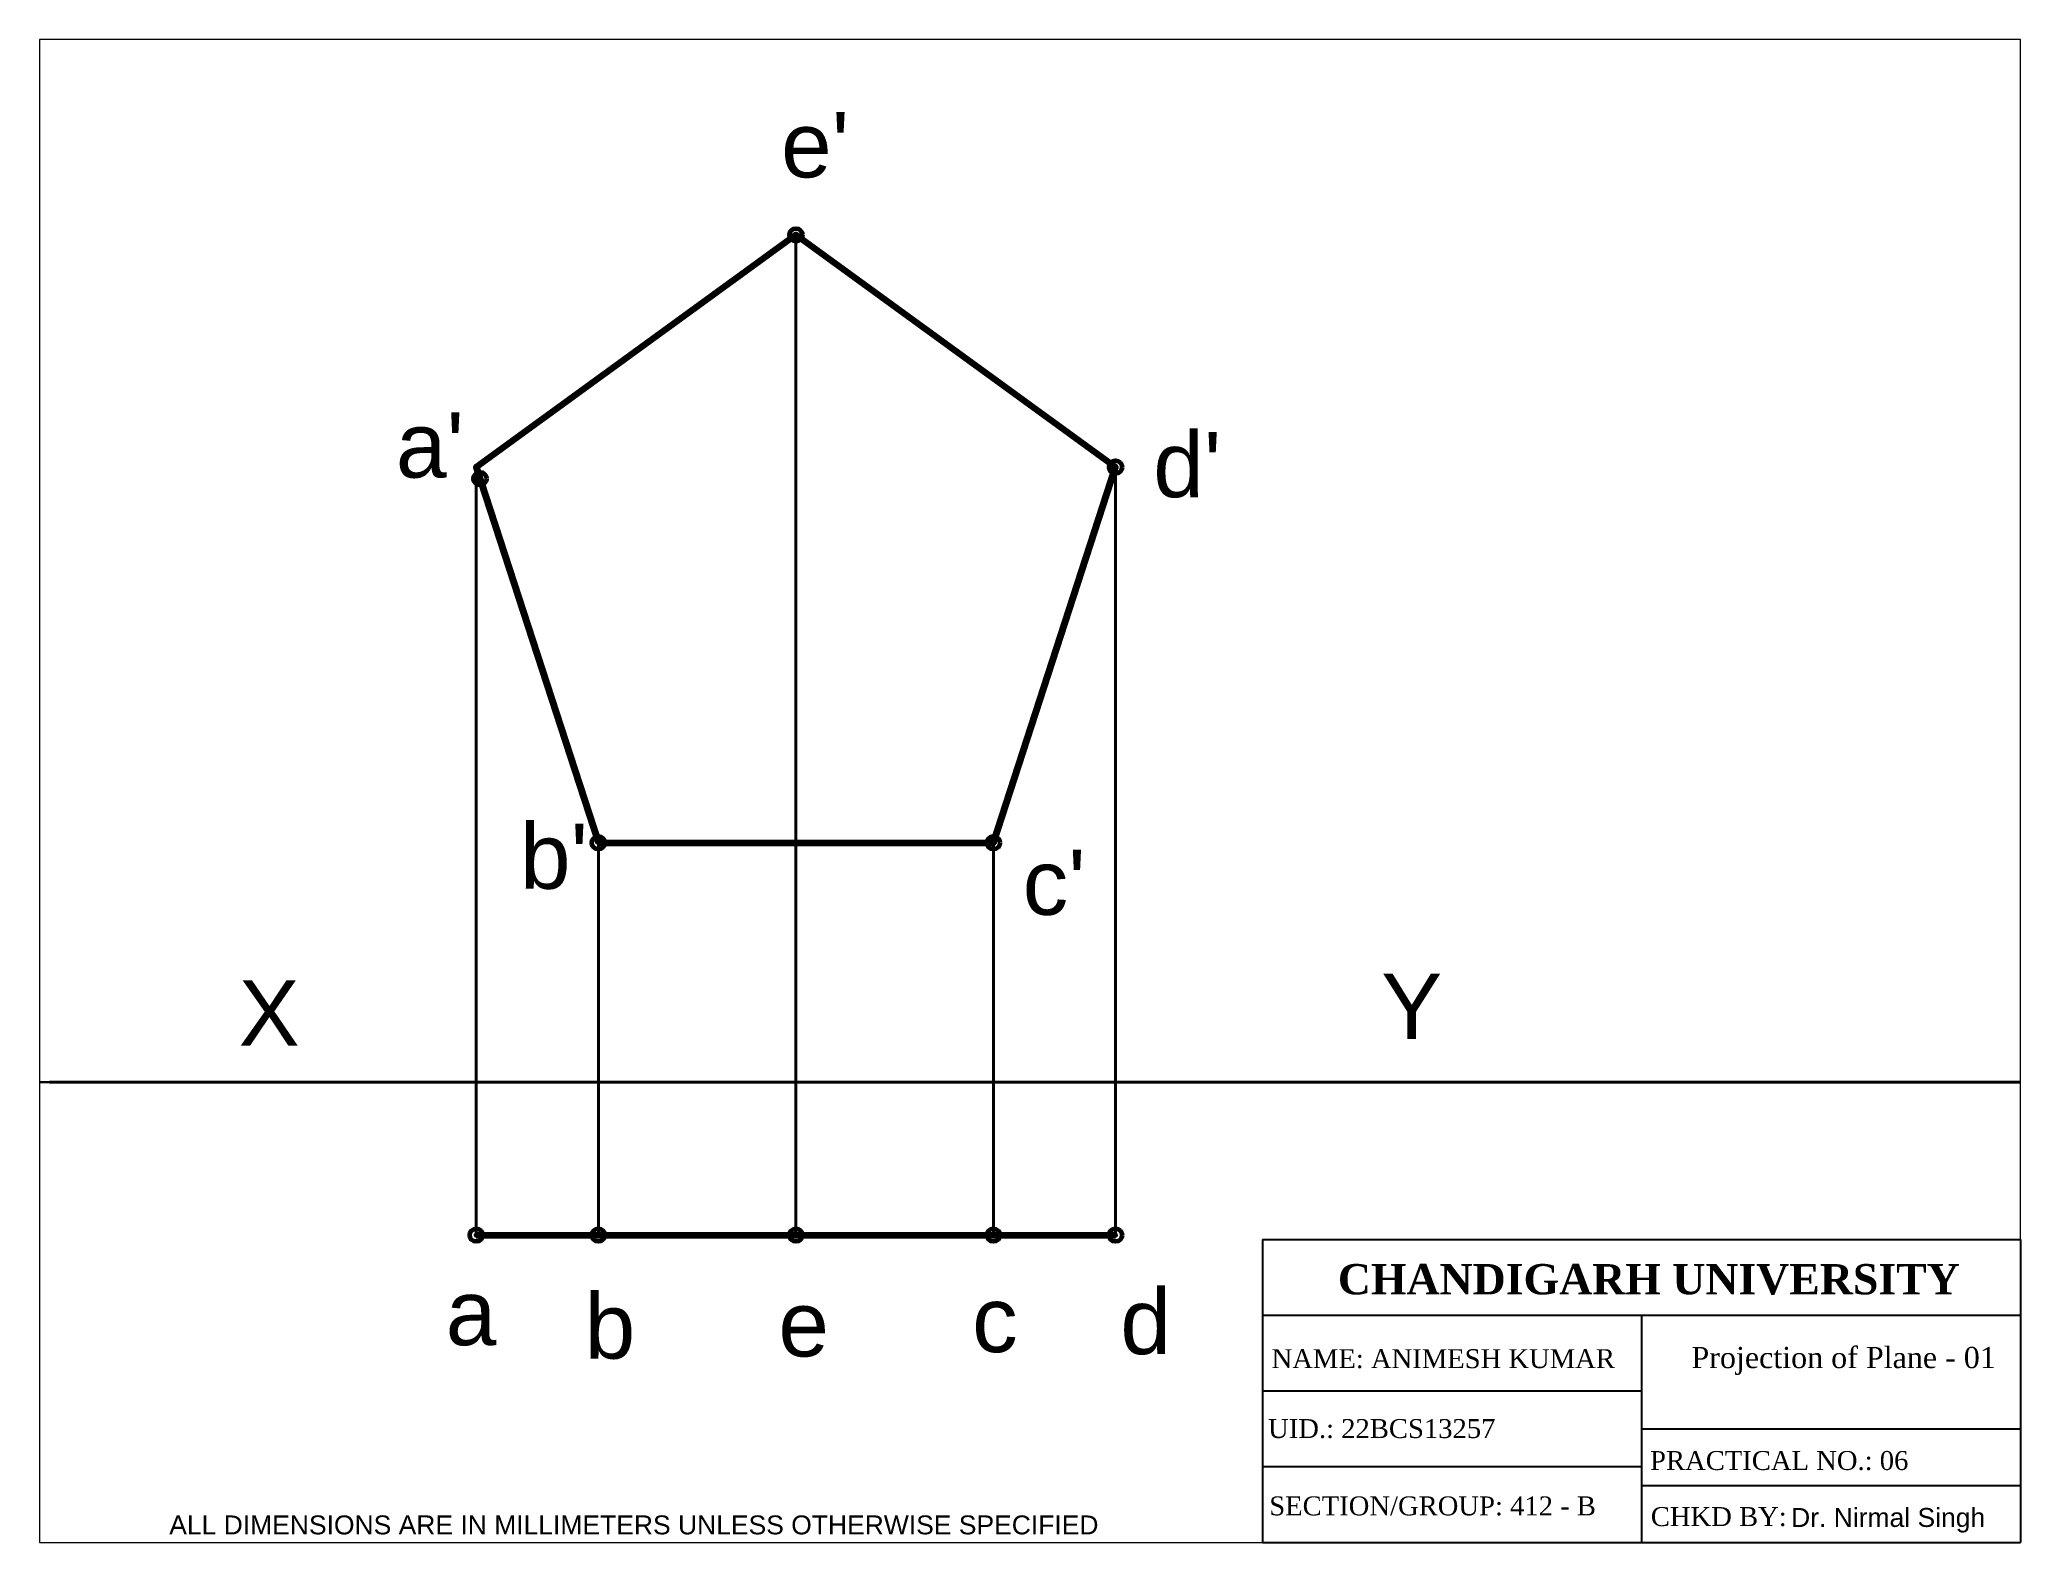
# Paper-space layout 'Layout1' of a CAD drawing. Header units: millimetres. Extents: x 0 to 261, y 0 to 198.
# The model-space entities are those that its viewports show. They can reach past a viewport. Long polylines and large blocks are cut down to what shows.
import ezdxf

# ---------------------------------------------------------------- set-up
doc = ezdxf.new("R2010")
doc.units = ezdxf.units.MM
doc.header["$PDMODE"] = 32
doc.header["$PDSIZE"] = -7
doc.linetypes.add('ACAD_ISO08W100', pattern=[36, 24, -3, 6, -3])
doc.layers.add('thick continuous', color=7, linetype='Continuous', lineweight=30)
doc.layers.add('thin continuous', color=7, linetype='Continuous', lineweight=13)
doc.styles.get("Standard").update_dxf_attribs({"font": 'arial.ttf', "height": 5})

msp = doc.modelspace()

# ---------------------------------------------------------------- linework, layer by layer
at = {"layer": 'thick continuous'}
msp.add_line((75, -19.2757), (300.8473, -19.2757), dxfattribs=at)
at = {"layer": 'thin continuous', "lineweight": 40}
msp.add_line((300.8473, -19.2757), (474, -19.2757), dxfattribs=at)
at = {"layer": 'thin continuous', "lineweight": 140}
msp.add_line((333.5188, -31), (382.4757, -31), dxfattribs=at)
msp.add_lwpolyline([(342.8687, -0.9408), (373.1257, -0.9408), (382.4757, 27.8353), (357.9972, 45.6199), (333.5188, 27.8353)], close=True, dxfattribs=at)
at = {"layer": 'thin continuous', "lineweight": 40}
for points in [[(357.9972, 45.6199), (357.9972, -31)], [(333.5188, 27.8353), (333.5188, -31)], [(382.4757, 27.8353), (382.4757, -31)], [(342.8687, -0.9408), (342.8687, -31)], [(373.1257, -0.9408), (373.1257, -31)]]:
    msp.add_lwpolyline(points, dxfattribs=at)
at = {"layer": 'thin continuous', "lineweight": 60}
for p in [(357.9972, 45.6199), (333.8065, 26.9498), (382.4757, 27.8353), (342.8687, -0.9408), (373.1257, -0.9408), (333.5188, -31), (342.8687, -31), (357.9972, -31), (373.1257, -31), (382.4757, -31)]:
    msp.add_point(p, dxfattribs=at)

# ---------------------------------------------------------------- texts
at = {"layer": 'thick continuous', "char_height": 5, "attachment_point": 1}
for s, insert in [("e'", (356.8602, 55.0317)), ("a'", (327.3602, 32.0317)), ("d'", (385.3602, 30.5317)), ("b'", (336.8602, 0.5317)), ("c'", (375.3602, -1.4683)), ('X', (315.3301, -11.4815)), ('Y', (402.8301, -10.9815)), ('d', (382.8404, -35.122)), ('a', (331.1776, -34.4355)), ('b', (341.8156, -35.4638)), ('e', (356.6517, -35.3005)), ('c', (371.4898, -34.9688))]:
    msp.add_mtext_dynamic_manual_height_columns(s, width=15.5, gutter_width=25, heights=[0], dxfattribs=dict(at, insert=insert))

psp = doc.layouts.get("Layout1")

# ---------------------------------------------------------------- linework, layer by layer
for p, q in [((161.41, 40), (261.41, 40)), ((161.41, 40), (161.41, 0)), ((261.41, 40), (261.41, 0)), ((161.41, 30), (261.41, 30)), ((161.41, 30), (194.27, 30)), ((211.41, 30), (211.41, 0)), ((161.41, 20), (211.41, 20)), ((211.41, 15), (261.41, 15)), ((161.41, 10), (211.41, 10)), ((211.41, 7.5), (261.41, 7.5)), ((161.41, 0), (261.41, 0))]:
    psp.add_line(p, q)

# ---------------------------------------------------------------- texts
at = {"attachment_point": 1}
for s, width, insert, char_height in [('\\pi0.35393;{\\fTimes New Roman|b1|i0|c0|p18;CHANDIGARH UNIVERSITY}', 80.8177, (170.98, 36.75), 4), ('\\pi3.90159;{\\fTimes New Roman|b0|i0|c0|p18;Projection of Plane - 01}', 46.4985, (214.1, 25.81), 2.8)]:
    psp.add_mtext_dynamic_manual_height_columns(s, width=width, gutter_width=40, heights=[0], dxfattribs=dict(at, insert=insert, char_height=char_height))
at = {"linetype": 'ACAD_ISO08W100', "lineweight": 100, "char_height": 2.5, "attachment_point": 1}
for s, width, heights, insert in [('{\\fTimes New Roman|b0|i0|c0|p18;NAME: ANIMESH KUMAR}', 45.3199, [2.55], (162.59, 25.51)), ('{\\fTimes New Roman|b0|i0|c0|p18;UID.: 22BCS13257}', 45.3199, [0], (162.13, 16.28)), ('{\\fTimes New Roman|b0|i0|c0|p18;PRACTICAL NO.: 06}', 45.3199, [0], (212.54, 12.06)), ('{\\fTimes New Roman|b0|i0|c0|p18;SECTION/GROUP: 412 - B}', 48.382, [2.43], (162.28, 6.07)), ('{\\fTimes New Roman|b0|i0|c0|p18;CHKD BY: }', 47.9779, [0], (212.64, 4.66))]:
    psp.add_mtext_dynamic_manual_height_columns(s, width=width, gutter_width=25, heights=heights, dxfattribs=dict(at, insert=insert))
at = {"layer": 'thick continuous'}
psp.add_text('ALL DIMENSIONS ARE IN MILLIMETERS UNLESS OTHERWISE SPECIFIED', height=2.5, dxfattribs=at).set_placement((17.11, 1.06))
at = {"layer": 'thick continuous', "insert": (231.15, 4.54), "char_height": 2.5, "attachment_point": 1}
psp.add_mtext_dynamic_manual_height_columns('Dr. Nirmal Singh', width=28.5588, gutter_width=12.5, heights=[0], dxfattribs=at)

# ---------------------------------------------------------------- viewports
at = {"layer": 'thick continuous'}
psp.add_viewport(center=(130.71, 99.21), size=(261.41, 198.4125), view_center_point=(375.9276, 3.0243), view_height=115.131657, dxfattribs=at)

doc.saveas('drawing.dxf')
